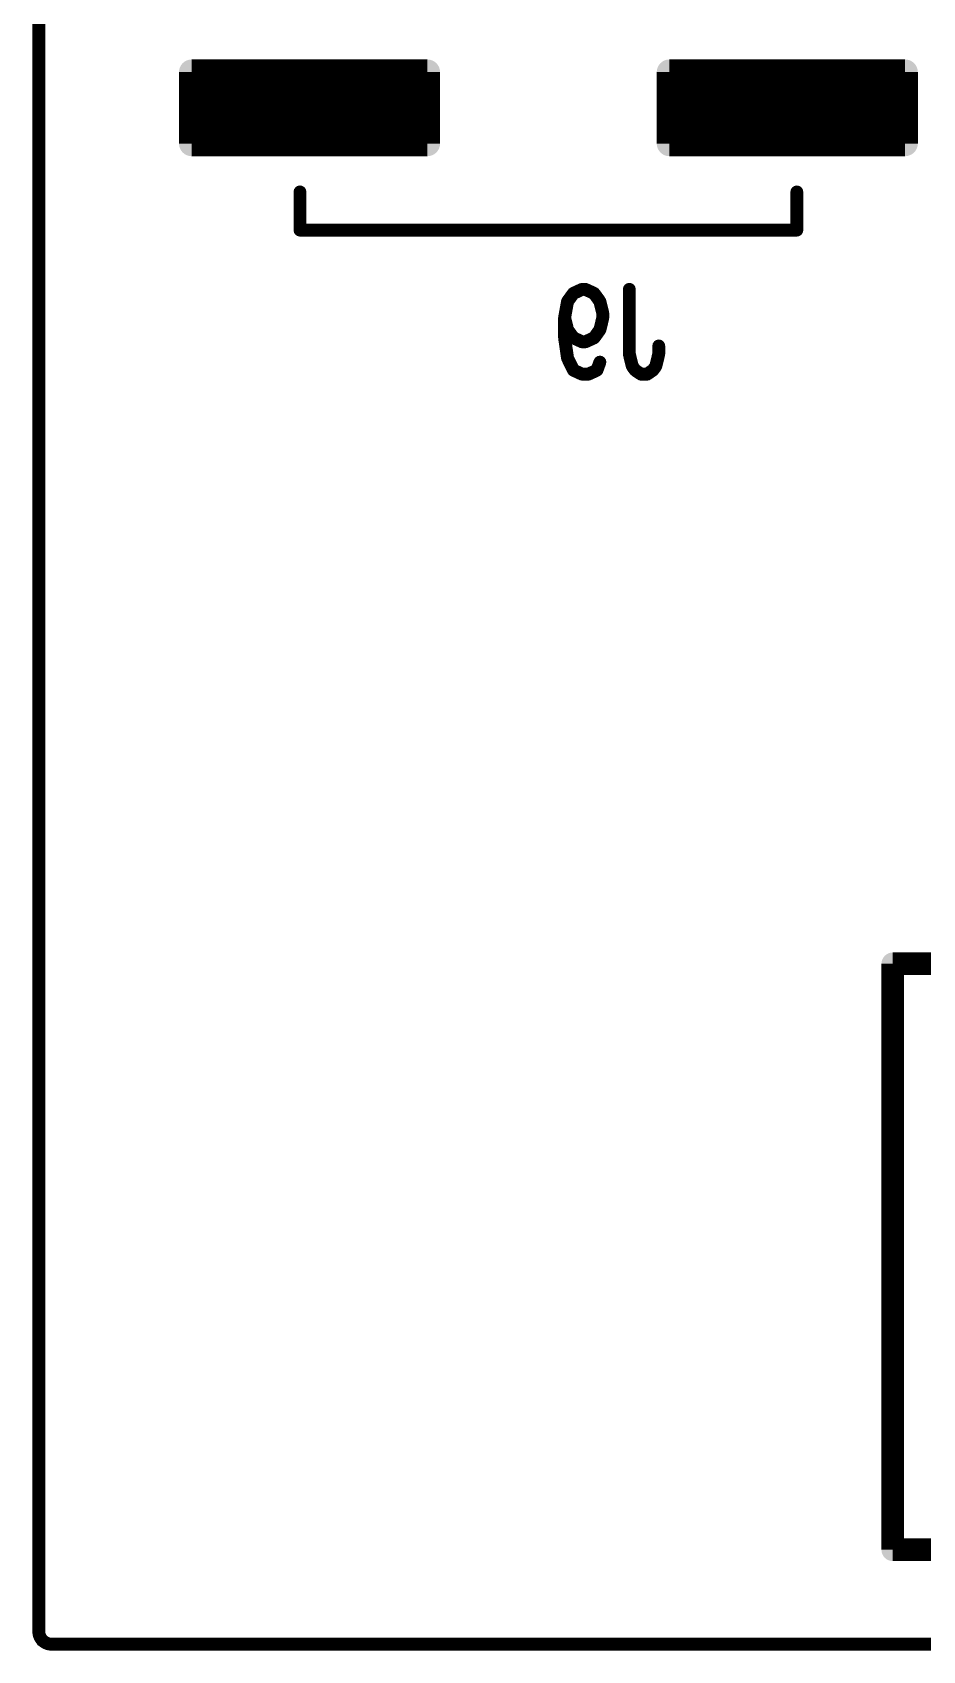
# Model space of a CAD drawing. Header units: millimetres. Extents: x 2.08 to 3.94, y 2.28 to 3.91.
# Drawn here: x 2.754 to 3.029, y 2.285 to 2.786 of the extents above; entities that cross this region are included whole.
import ezdxf

# ---------------------------------------------------------------- set-up
doc = ezdxf.new("R2010")
doc.units = ezdxf.units.MM
doc.layers.get('0').update_dxf_attribs({"linetype": 'CONTINUOUS', "lineweight": 0})
doc.layers.add('BOT_PHO', color=90, linetype='CONTINUOUS', lineweight=0)

# ---------------------------------------------------------------- blocks, each defined once
blk = doc.blocks.new('ROUND_160')
h = blk.add_hatch(color=256)
edge = h.paths.add_edge_path(flags=0)
edge.add_arc((0, 0), 0.0005, 0, 360)
blk = doc.blocks.new('ROUND_7')
h = blk.add_hatch(color=256)
edge = h.paths.add_edge_path(flags=0)
edge.add_arc((0, 0), 0.002, 0, 360)
blk = doc.blocks.new('ROUND_9')
h = blk.add_hatch(color=256)
edge = h.paths.add_edge_path(flags=0)
edge.add_arc((0, 0), 0.00393, 0, 360)
blk = doc.blocks.new('ROUND_13')
h = blk.add_hatch(color=256)
edge = h.paths.add_edge_path(flags=0)
edge.add_arc((0, 0), 0.0035, 0, 360)

msp = doc.modelspace()

# ---------------------------------------------------------------- linework, layer by layer
at = {"layer": 'BOT_PHO', "lineweight": 211}
for points, const_width in [([(2.75591, 2.29134), (2.75591, 3.53937)], 0.004), ([(2.80315, 2.77323), (2.80315, 2.75118)], 0.00787), ([(2.87598, 2.77323), (2.80315, 2.77323)], 0.00787), ([(2.80315, 2.75118), (2.80315, 2.77323)], 0.00787), ([(2.81102, 2.75118), (2.81102, 2.77323)], 0.00787), ([(2.8189, 2.75118), (2.8189, 2.77323)], 0.00787), ([(2.82677, 2.75118), (2.82677, 2.77323)], 0.00787), ([(2.83465, 2.75118), (2.83465, 2.77323)], 0.00787), ([(2.84252, 2.75118), (2.84252, 2.77323)], 0.00787), ([(2.85039, 2.75118), (2.85039, 2.77323)], 0.00787), ([(2.85827, 2.75118), (2.85827, 2.77323)], 0.00787), ([(2.86614, 2.75118), (2.86614, 2.77323)], 0.00787), ([(2.87402, 2.75118), (2.87402, 2.77323)], 0.00787), ([(2.87598, 2.75118), (2.87598, 2.77323)], 0.00787), ([(2.95079, 2.77323), (2.95079, 2.75118)], 0.00787), ([(3.02362, 2.77323), (2.95079, 2.77323)], 0.00787), ([(2.95276, 2.75118), (2.95276, 2.77323)], 0.00787), ([(2.96063, 2.75118), (2.96063, 2.77323)], 0.00787), ([(2.9685, 2.75118), (2.9685, 2.77323)], 0.00787), ([(2.97638, 2.75118), (2.97638, 2.77323)], 0.00787), ([(2.98425, 2.75118), (2.98425, 2.77323)], 0.00787), ([(2.99213, 2.75118), (2.99213, 2.77323)], 0.00787), ([(3, 2.75118), (3, 2.77323)], 0.00787), ([(3.00787, 2.75118), (3.00787, 2.77323)], 0.00787), ([(3.01575, 2.75118), (3.01575, 2.77323)], 0.00787), ([(3.02362, 2.75118), (3.02362, 2.77323)], 0.00787), ([(3.02362, 2.75118), (3.02362, 2.77323)], 0.00787), ([(2.87598, 2.77165), (2.80315, 2.77165)], 0.00787), ([(3.02362, 2.77165), (2.95079, 2.77165)], 0.00787), ([(2.87598, 2.76378), (2.80315, 2.76378)], 0.00787), ([(3.02362, 2.76378), (2.95079, 2.76378)], 0.00787), ([(2.87598, 2.75591), (2.80315, 2.75591)], 0.00787), ([(3.02362, 2.75591), (2.95079, 2.75591)], 0.00787), ([(2.80315, 2.75118), (2.87598, 2.75118)], 0.00787), ([(2.95079, 2.75118), (3.02362, 2.75118)], 0.00787), ([(2.83661, 2.72441), (2.83661, 2.73622)], 0.004), ([(2.99016, 2.73622), (2.99016, 2.72441)], 0.004), ([(2.99016, 2.72441), (2.83661, 2.72441)], 0.004), ([(2.92112, 2.70487), (2.9193, 2.70237)], 0.004), ([(2.92385, 2.70612), (2.92112, 2.70487)], 0.004), ([(2.92476, 2.70612), (2.92385, 2.70612)], 0.004), ([(2.92749, 2.70487), (2.92476, 2.70612)], 0.004), ([(2.9293, 2.70237), (2.92749, 2.70487)], 0.004), ([(2.93839, 2.70612), (2.93839, 2.68612)], 0.004), ([(2.9193, 2.70237), (2.91839, 2.69737)], 0.004), ([(2.93021, 2.69862), (2.9293, 2.70237)], 0.004), ([(2.91839, 2.69737), (2.9193, 2.69362)], 0.004), ([(2.91839, 2.69737), (2.91839, 2.69112)], 0.004), ([(2.9293, 2.69362), (2.93021, 2.69737)], 0.004), ([(2.93021, 2.69737), (2.93021, 2.69862)], 0.004), ([(2.91839, 2.69112), (2.9193, 2.68487)], 0.004), ([(2.9193, 2.69362), (2.92112, 2.69112)], 0.004), ([(2.92112, 2.69112), (2.92385, 2.68987)], 0.004), ([(2.92385, 2.68987), (2.92476, 2.68987)], 0.004), ([(2.92476, 2.68987), (2.92749, 2.69112)], 0.004), ([(2.92749, 2.69112), (2.9293, 2.69362)], 0.004), ([(2.9193, 2.68487), (2.92112, 2.68112)], 0.004), ([(2.93839, 2.68612), (2.9393, 2.68237)], 0.004), ([(2.94658, 2.68237), (2.94749, 2.68612)], 0.004), ([(2.94749, 2.68612), (2.94749, 2.68862)], 0.004), ([(2.92112, 2.68112), (2.92385, 2.67987)], 0.004), ([(2.92385, 2.67987), (2.92567, 2.67987)], 0.004), ([(2.92567, 2.67987), (2.92839, 2.68112)], 0.004), ([(2.92839, 2.68112), (2.9293, 2.68362)], 0.004), ([(2.9393, 2.68237), (2.94021, 2.68112)], 0.004), ([(2.94021, 2.68112), (2.94203, 2.67987)], 0.004), ([(2.94203, 2.67987), (2.94385, 2.67987)], 0.004), ([(2.94385, 2.67987), (2.94567, 2.68112)], 0.004), ([(2.94567, 2.68112), (2.94658, 2.68237)], 0.004), ([(3.62611, 2.49766), (3.01981, 2.49766)], 0.007), ([(3.01981, 2.49766), (3.01981, 2.31656)], 0.007), ([(3.01981, 2.31656), (3.62611, 2.31656)], 0.007), ([(2.75591, 2.2874), (2.75588, 2.2874)], 0.001), ([(3.93307, 2.2874), (2.75984, 2.2874)], 0.004)]:
    msp.add_lwpolyline(points, dxfattribs=dict(at, const_width=const_width))
at = {"layer": 'BOT_PHO', "lineweight": 211, "const_width": 0.004}
msp.add_lwpolyline([(2.75591, 2.29134, 0.414221), (2.75984, 2.2874)], format="xyb", dxfattribs=at)

# ---------------------------------------------------------------- block references
at = {"layer": 'BOT_PHO'}
for name, p in [('ROUND_9', (2.80315, 2.77323)), ('ROUND_9', (2.80315, 2.77323)), ('ROUND_9', (2.80315, 2.77323)), ('ROUND_9', (2.81102, 2.77323)), ('ROUND_9', (2.8189, 2.77323)), ('ROUND_9', (2.82677, 2.77323)), ('ROUND_9', (2.83465, 2.77323)), ('ROUND_9', (2.84252, 2.77323)), ('ROUND_9', (2.85039, 2.77323)), ('ROUND_9', (2.85827, 2.77323)), ('ROUND_9', (2.86614, 2.77323)), ('ROUND_9', (2.87402, 2.77323)), ('ROUND_9', (2.87598, 2.77323)), ('ROUND_9', (2.95079, 2.77323)), ('ROUND_9', (2.95079, 2.77323)), ('ROUND_9', (2.95276, 2.77323)), ('ROUND_9', (2.96063, 2.77323)), ('ROUND_9', (2.9685, 2.77323)), ('ROUND_9', (2.97638, 2.77323)), ('ROUND_9', (2.98425, 2.77323)), ('ROUND_9', (2.99213, 2.77323)), ('ROUND_9', (3, 2.77323)), ('ROUND_9', (3.00787, 2.77323)), ('ROUND_9', (3.01575, 2.77323)), ('ROUND_9', (3.02362, 2.77323)), ('ROUND_9', (3.02362, 2.77323)), ('ROUND_9', (2.80315, 2.77165)), ('ROUND_9', (2.87598, 2.77165)), ('ROUND_9', (2.95079, 2.77165)), ('ROUND_9', (3.02362, 2.77165)), ('ROUND_9', (2.80315, 2.76378)), ('ROUND_9', (2.87598, 2.76378)), ('ROUND_9', (2.95079, 2.76378)), ('ROUND_9', (3.02362, 2.76378)), ('ROUND_9', (2.80315, 2.75591)), ('ROUND_9', (2.87598, 2.75591)), ('ROUND_9', (2.95079, 2.75591)), ('ROUND_9', (3.02362, 2.75591)), ('ROUND_9', (2.80315, 2.75118)), ('ROUND_9', (2.80315, 2.75118)), ('ROUND_9', (2.81102, 2.75118)), ('ROUND_9', (2.8189, 2.75118)), ('ROUND_9', (2.82677, 2.75118)), ('ROUND_9', (2.83465, 2.75118)), ('ROUND_9', (2.84252, 2.75118)), ('ROUND_9', (2.85039, 2.75118)), ('ROUND_9', (2.85827, 2.75118)), ('ROUND_9', (2.86614, 2.75118)), ('ROUND_9', (2.87402, 2.75118)), ('ROUND_9', (2.87598, 2.75118)), ('ROUND_9', (2.95079, 2.75118)), ('ROUND_9', (2.95276, 2.75118)), ('ROUND_9', (2.96063, 2.75118)), ('ROUND_9', (2.9685, 2.75118)), ('ROUND_9', (2.97638, 2.75118)), ('ROUND_9', (2.98425, 2.75118)), ('ROUND_9', (2.99213, 2.75118)), ('ROUND_9', (3, 2.75118)), ('ROUND_9', (3.00787, 2.75118)), ('ROUND_9', (3.01575, 2.75118)), ('ROUND_9', (3.02362, 2.75118)), ('ROUND_9', (3.02362, 2.75118)), ('ROUND_7', (2.83661, 2.73622)), ('ROUND_7', (2.99016, 2.73622)), ('ROUND_7', (2.83661, 2.72441)), ('ROUND_7', (2.99016, 2.72441)), ('ROUND_7', (2.92112, 2.70487)), ('ROUND_7', (2.92385, 2.70612)), ('ROUND_7', (2.92476, 2.70612)), ('ROUND_7', (2.92749, 2.70487)), ('ROUND_7', (2.93839, 2.70612)), ('ROUND_7', (2.9193, 2.70237)), ('ROUND_7', (2.9293, 2.70237)), ('ROUND_7', (2.91839, 2.69737)), ('ROUND_7', (2.91839, 2.69737)), ('ROUND_7', (2.93021, 2.69862)), ('ROUND_7', (2.93021, 2.69737)), ('ROUND_7', (2.91839, 2.69112)), ('ROUND_7', (2.9193, 2.69362)), ('ROUND_7', (2.92112, 2.69112)), ('ROUND_7', (2.92385, 2.68987)), ('ROUND_7', (2.92476, 2.68987)), ('ROUND_7', (2.92749, 2.69112)), ('ROUND_7', (2.9293, 2.69362)), ('ROUND_7', (2.9193, 2.68487)), ('ROUND_7', (2.93839, 2.68612)), ('ROUND_7', (2.94749, 2.68862)), ('ROUND_7', (2.94749, 2.68612)), ('ROUND_7', (2.92112, 2.68112)), ('ROUND_7', (2.92385, 2.67987)), ('ROUND_7', (2.92567, 2.67987)), ('ROUND_7', (2.92839, 2.68112)), ('ROUND_7', (2.9293, 2.68362)), ('ROUND_7', (2.9393, 2.68237)), ('ROUND_7', (2.94021, 2.68112)), ('ROUND_7', (2.94203, 2.67987)), ('ROUND_7', (2.94385, 2.67987)), ('ROUND_7', (2.94567, 2.68112)), ('ROUND_7', (2.94658, 2.68237)), ('ROUND_13', (3.01981, 2.49766)), ('ROUND_13', (3.01981, 2.31656)), ('ROUND_7', (2.75591, 2.29134)), ('ROUND_7', (2.75591, 2.29134)), ('ROUND_160', (2.75588, 2.2874)), ('ROUND_160', (2.75591, 2.2874)), ('ROUND_7', (2.75984, 2.2874)), ('ROUND_7', (2.75984, 2.2874))]:
    msp.add_blockref(name, p, dxfattribs=at)

doc.saveas('drawing.dxf')
